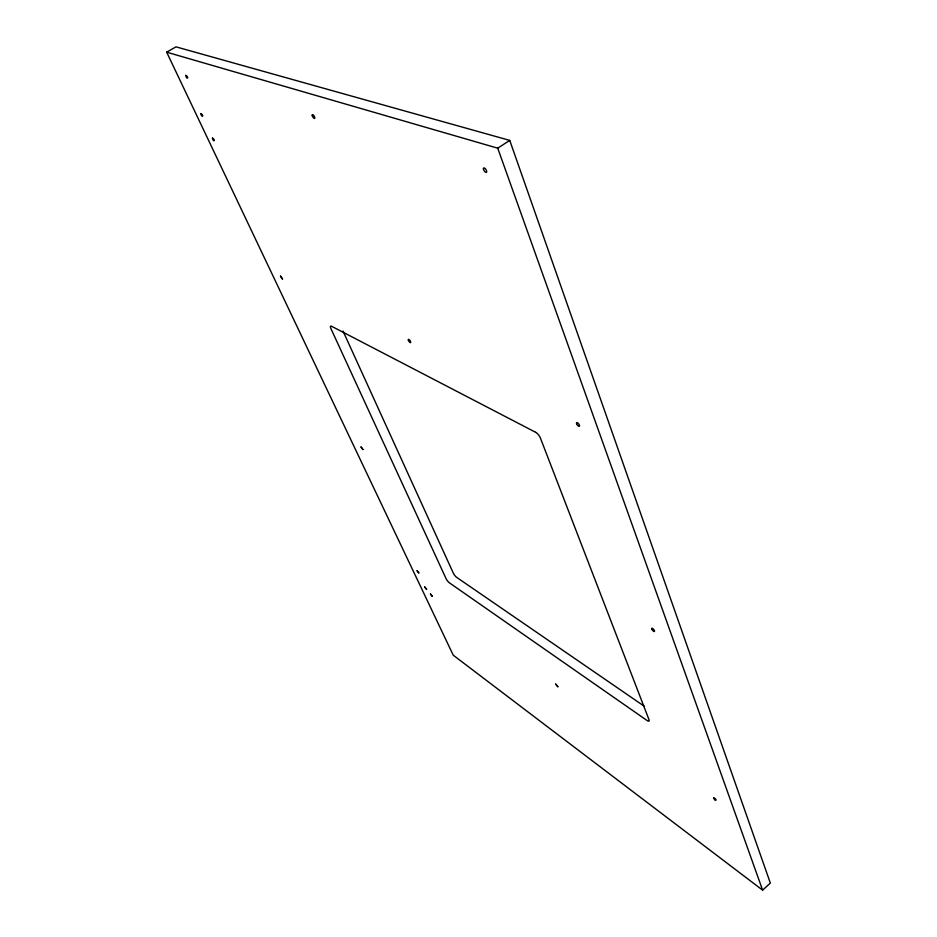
<?xml version="1.0" encoding="UTF-8"?>
<svg xmlns="http://www.w3.org/2000/svg" width="937" height="937" viewBox="0 0 937 937"><rect width="100%" height="100%" fill="white"/><g stroke="black" fill="none" stroke-linecap="round" stroke-linejoin="round"><path stroke-width="1.41" d="M762.613 890.15L770.331 883.064L509.74 140.398L176.004 46.85L166.669 52.179L453.227 655.174L762.613 890.15L497.734 148.187L166.669 52.179M497.734 148.187L509.74 140.398M644.433 706.357L456.729 577.391A3.935 1.078 53 0 1 453.285 573.069L343.024 331.066M361.05 447.008L362.947 449.561L361.05 447.008M713.713 797.879C715.247 802.786 718.035 799.238 713.713 797.879M417.059 570.75L418.921 573.093L417.141 570.692M185.76 75.358C186.604 80.617 189.707 77.267 185.76 75.358M424.754 587.007L426.604 589.338L424.754 587.007M430.446 594.011L432.297 596.342L430.446 594.011M200.834 113.564C201.654 118.624 204.723 115.497 200.834 113.564M212.441 138.102C213.238 143.056 216.295 140.058 212.441 138.102M280.514 276.134L282.505 279.039L280.514 276.134M555.758 684.115L557.866 686.751L555.758 684.115M535.659 432.308L331.475 326.217A4.474 1.335 56.1 0 0 330.972 328.711L446.024 578.551A3.947 1.054 53 0 0 449.479 582.884L647.174 720.588A4.732 1.441 50.2 0 0 648.954 719.557L540.438 438.118A5.353 1.956 53.7 0 0 535.659 432.308M312.267 115.719A2.237 0.785 59.1 0 0 314.563 118.495A2.237 0.785 59.1 0 0 313.649 115.403A2.237 0.785 59.1 0 0 312.267 115.719M483.445 169.129A2.588 1.101 58.1 0 0 486.209 172.42A2.588 1.101 58.1 0 0 485.495 168.894A2.588 1.101 58.1 0 0 483.445 169.129M651.953 629.441A2.097 0.714 50.6 0 0 654.436 631.491A2.097 0.714 50.6 0 0 652.948 628.692A2.097 0.714 50.6 0 0 651.953 629.441M576.618 423.758A2.284 0.89 53.4 0 0 579.277 426.335A2.284 0.89 53.4 0 0 578.141 423.255A2.284 0.89 53.4 0 0 576.618 423.758M408.45 340.459A1.979 0.656 55.7 0 0 410.593 342.614A1.979 0.656 55.7 0 0 409.41 339.85A1.979 0.656 55.7 0 0 408.45 340.459"/></g></svg>
